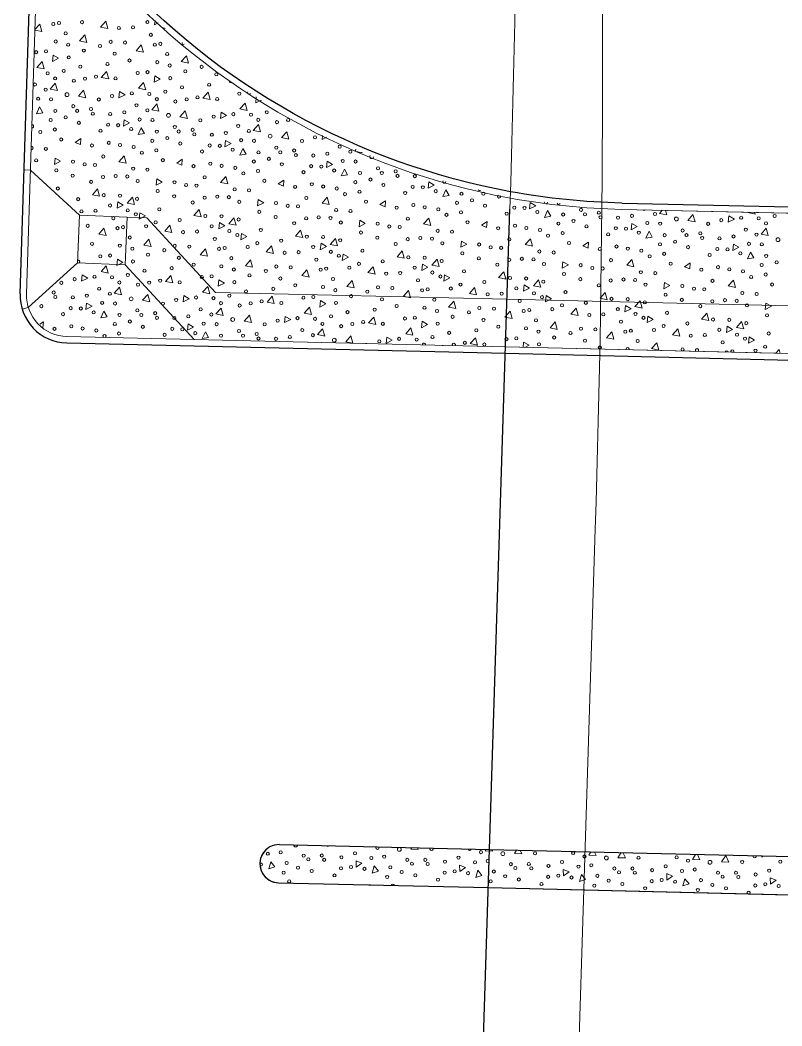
# Model space of a CAD drawing. Extents: x 2536801 to 2538856, y 7112140 to 7131569.
# Drawn here: x 2537992.2 to 2538072, y 7125039.5 to 7125144.8 of the extents above; entities that cross this region are included whole.
import ezdxf

# ---------------------------------------------------------------- set-up
doc = ezdxf.new("R2010")
doc.units = 0
doc.header["$LTSCALE"] = 100
doc.header["$MEASUREMENT"] = 0
doc.linetypes.add('DGN Style 2', pattern=[414.913261, 248.947956, -165.965304])
for name, color, linetype, lineweight in [('D_BOC_MISC', 6, 'Continuous', 13), ('D_BOC_XST', 4, 'Continuous', 13), ('D_EOS_ML', 7, 'Continuous', 30), ('D_EOT_ML', 7, 'Continuous', 13), ('D_EOT_RMP', 1, 'Continuous', 13), ('D_FOC_XST', 4, 'Continuous', 30), ('D_RIPRAP_1', 7, 'Continuous', 0)]:
    doc.layers.add(name, color=color, linetype=linetype, lineweight=lineweight)

msp = doc.modelspace()

# ---------------------------------------------------------------- linework, layer by layer
at = {"layer": 'D_BOC_MISC'}
for p, q in [((2537992.61, 7125129.14), (2537993.28, 7125129.12)), ((2537993.28, 7125129.12), (2537998.42, 7125124.41)), ((2537998.42, 7125124.41), (2537998.21, 7125119.41)), ((2538003.41, 7125124.2), (2537998.42, 7125124.41)), ((2538003.41, 7125124.2), (2538003.21, 7125119.2)), ((2538003.41, 7125124.2), (2538005.48, 7125124.11)), ((2538012.67, 7125116.31), (2538005.48, 7125124.11)), ((2537993.05, 7125114.74), (2537998.21, 7125119.41)), ((2538003.21, 7125119.2), (2537998.21, 7125119.41)), ((2538010.43, 7125111.36), (2538003.21, 7125119.2)), ((2538012.67, 7125116.31), (2538043.2, 7125115.59)), ((2537992.42, 7125114.54), (2537993.05, 7125114.74))]:
    msp.add_line(p, q, dxfattribs=at)
at = {"layer": 'D_BOC_MISC', "linetype": 'DGN Style 2'}
msp.add_line((2538043.2, 7125115.59), (2538237.16, 7125111.03), dxfattribs=at)
at = {"layer": 'D_BOC_XST', "lineweight": 0}
msp.add_line((2537992.86, 7125116.15), (2537993.84, 7125146.93), dxfattribs=at)
at = {"layer": 'D_BOC_XST', "linetype": 'Continuous', "lineweight": 0}
for p, q in [((2538055.22, 7125125), (2538221.33, 7125121.29)), ((2537997.09, 7125111.68), (2538043.04, 7125110.6)), ((2538043.04, 7125110.6), (2538237, 7125106.03))]:
    msp.add_line(p, q, dxfattribs=at)
at = {"layer": 'D_BOC_XST', "lineweight": 0, "extrusion": (0, 0, -1)}
msp.add_arc((-2538056.89, 7125199.65), 74.67, 280.2977, 318.0051, dxfattribs=at)
at = {"layer": 'D_BOC_XST', "linetype": 'Continuous', "lineweight": 0, "extrusion": (0, 0, -1)}
msp.add_arc((-2538056.89, 7125199.65), 74.67, 271.2799, 280.2977, dxfattribs=at)
at = {"layer": 'D_BOC_XST', "linetype": 'Continuous', "lineweight": 0}
msp.add_arc((2537997.19, 7125116.01), 4.33, 178.1752, 268.6507, dxfattribs=at)
at = {"layer": 'D_EOS_ML'}
msp.add_line((2538014.16, 7124204.03), (2538043.5, 7125125.02), dxfattribs=at)
at = {"layer": 'D_EOT_ML'}
msp.add_line((2538025.21, 7124236.96), (2538052.44, 7125091.52), dxfattribs=at)
at = {"layer": 'D_EOT_RMP', "extrusion": (0, 0, -1)}
msp.add_arc((-2536552.26, 7125172.54), 1492, 178.37762, 181.82493, dxfattribs=at)
at = {"layer": 'D_EOT_RMP'}
msp.add_arc((2536553.2, 7125139.29), 1500, 358.17507, 1.62238, dxfattribs=at)
at = {"layer": 'D_FOC_XST'}
for p, q in [((2537992.2, 7125116.17), (2537993.18, 7125146.95)), ((2538055.24, 7125125.67), (2538221.35, 7125121.96)), ((2537997.08, 7125111.01), (2538043.02, 7125109.93)), ((2538043.02, 7125109.93), (2538236.98, 7125105.36)), ((2538019.36, 7125058.47), (2538041.37, 7125057.95)), ((2538041.37, 7125057.95), (2538088.59, 7125056.84)), ((2538019.26, 7125054.47), (2538041.24, 7125053.96)), ((2538041.24, 7125053.96), (2538088.5, 7125052.84))]:
    msp.add_line(p, q, dxfattribs=at)
at = {"layer": 'D_FOC_XST', "flags": 128}
msp.add_lwpolyline([(2538019.26, 7125054.47), (2538041.24, 7125053.96), (2538088.5, 7125052.84)], dxfattribs=at)
at = {"layer": 'D_FOC_XST', "extrusion": (0, 0, -1)}
for start, end in [(280.3752, 318.0051), (271.2799, 280.3752)]:
    msp.add_arc((-2538056.89, 7125199.65), 74, start, end, dxfattribs=at)
at = {"layer": 'D_FOC_XST'}
for centre, radius, start in [((2537997.19, 7125116.01), 5, 178.1749), ((2538019.31, 7125056.47), 2, 88.6493)]:
    msp.add_arc(centre, radius, start, 268.6507, dxfattribs=at)
at = {"layer": 'D_RIPRAP_1', "color": 7, "linetype": 'Continuous', "lineweight": 0}
for p, q in [((2537997.96, 7125132.02), (2537998.55, 7125132.42)), ((2537998.55, 7125132.42), (2537998.51, 7125131.79)), ((2537998.51, 7125131.79), (2537997.96, 7125132.02)), ((2538008.6, 7125129.85), (2538009.18, 7125130.25)), ((2538009.18, 7125130.25), (2538009.15, 7125129.62)), ((2538009.15, 7125129.62), (2538008.6, 7125129.85)), ((2538019.23, 7125127.68), (2538019.82, 7125128.08)), ((2538019.78, 7125127.45), (2538019.23, 7125127.68)), ((2538019.82, 7125128.08), (2538019.78, 7125127.45)), ((2538029.87, 7125125.51), (2538030.46, 7125125.91)), ((2538030.42, 7125125.28), (2538029.87, 7125125.51)), ((2538030.46, 7125125.91), (2538030.42, 7125125.28)), ((2538040.51, 7125123.34), (2538041.1, 7125123.74)), ((2538041.06, 7125123.11), (2538040.51, 7125123.34)), ((2538041.1, 7125123.74), (2538041.06, 7125123.11)), ((2538051.14, 7125121.17), (2538051.73, 7125121.57)), ((2538051.69, 7125120.94), (2538051.14, 7125121.17)), ((2538051.73, 7125121.57), (2538051.69, 7125120.94)), ((2538061.78, 7125119), (2538062.37, 7125119.4)), ((2538062.33, 7125118.77), (2538061.78, 7125119)), ((2538062.37, 7125119.4), (2538062.33, 7125118.77)), ((2537994.27, 7125112.97), (2537994.63, 7125113.22)), ((2537994.59, 7125112.59), (2537994.5, 7125112.62)), ((2537994.63, 7125113.22), (2537994.59, 7125112.59))]:
    msp.add_line(p, q, dxfattribs=at)
at = {"layer": 'D_RIPRAP_1', "color": 7, "linetype": 'Continuous', "lineweight": 0, "flags": 128}
for points in [[(2537993.75, 7125143.83), (2537994.25, 7125144.4), (2537994.47, 7125143.63), (2537993.74, 7125143.78)], [(2538006.67, 7125144.53), (2538006.28, 7125144.33), (2538006.33, 7125144.8)], [(2538017.46, 7125136.46), (2538016.87, 7125136.16), (2538016.93, 7125136.78)], [(2538024.27, 7125132.58), (2538023.82, 7125132.34), (2538023.86, 7125132.75)], [(2538027.99, 7125131.01), (2538028.01, 7125130.94), (2538027.25, 7125131.09), (2538027.4, 7125131.26)], [(2537997.23, 7125125.49), (2537997.25, 7125125.51), (2537997.26, 7125125.47)], [(2538059.79, 7125124.9), (2538059.92, 7125124.43), (2538059.16, 7125124.58), (2538059.45, 7125124.91)], [(2538069.12, 7125124.69), (2538069.17, 7125124.52), (2538068.41, 7125124.67), (2538068.44, 7125124.71)], [(2538044.87, 7125110.55), (2538044.93, 7125111.11), (2538045.5, 7125110.77), (2538045.06, 7125110.55)], [(2538071.36, 7125109.93), (2538071.71, 7125110.32), (2538071.82, 7125109.92)], [(2538033.82, 7125058.13), (2538033.9, 7125057.97), (2538033.12, 7125058), (2538033.21, 7125058.15)], [(2538041.62, 7125057.95), (2538041.69, 7125057.78), (2538040.92, 7125057.81), (2538041.01, 7125057.96)], [(2538044.57, 7125057.88), (2538044.74, 7125057.52), (2538043.96, 7125057.55), (2538044.18, 7125057.89)], [(2538052.37, 7125057.69), (2538052.54, 7125057.33), (2538051.76, 7125057.36), (2538051.98, 7125057.7)], [(2538055.33, 7125057.63), (2538055.59, 7125057.07), (2538054.81, 7125057.1), (2538055.15, 7125057.63)], [(2538063.13, 7125057.44), (2538063.39, 7125056.88), (2538062.61, 7125056.91), (2538062.95, 7125057.45)], [(2538070.04, 7125057.28), (2538069.87, 7125057.15), (2538069.86, 7125057.28)]]:
    msp.add_lwpolyline(points, dxfattribs=at)
for points in [[(2538001.38, 7125143.94), (2538000.62, 7125144.1), (2538001.16, 7125144.71)], [(2537999.19, 7125142.49), (2537998.43, 7125142.65), (2537998.98, 7125143.27)], [(2538005.11, 7125141.46), (2538004.34, 7125141.62), (2538004.89, 7125142.23)], [(2537995.59, 7125140.5), (2537995.66, 7125141.17), (2537996.23, 7125140.83)], [(2538009.83, 7125140.32), (2538009.07, 7125140.48), (2538009.61, 7125141.1)], [(2537994.71, 7125139.71), (2537993.95, 7125139.86), (2537994.49, 7125140.48)], [(2538001.47, 7125138.68), (2538000.7, 7125138.83), (2538001.25, 7125139.45)], [(2538006.23, 7125138.33), (2538006.3, 7125139), (2538006.87, 7125138.66)], [(2537996.1, 7125137.45), (2537995.34, 7125137.6), (2537995.88, 7125138.22)], [(2538005.35, 7125137.54), (2538004.59, 7125137.69), (2538005.13, 7125138.31)], [(2537999.07, 7125136.7), (2537998.31, 7125136.86), (2537998.85, 7125137.48)], [(2538002.54, 7125136.68), (2538002.61, 7125137.35), (2538003.18, 7125137.01)], [(2538012.1, 7125136.51), (2538011.34, 7125136.66), (2538011.88, 7125137.28)], [(2537994.58, 7125135.13), (2537993.92, 7125135.02), (2537994.24, 7125135.73)], [(2538006.74, 7125135.28), (2538005.98, 7125135.43), (2538006.52, 7125136.05)], [(2538015.99, 7125135.37), (2538015.22, 7125135.52), (2538015.77, 7125136.14)], [(2538009.71, 7125134.53), (2538008.94, 7125134.69), (2538009.49, 7125135.31)], [(2538013.18, 7125134.51), (2538013.25, 7125135.18), (2538013.82, 7125134.84)], [(2538003.01, 7125133.73), (2538003.08, 7125134.39), (2538003.65, 7125134.06)], [(2538005.22, 7125132.96), (2538004.56, 7125132.85), (2538004.88, 7125133.56)], [(2538017.38, 7125133.11), (2538016.61, 7125133.26), (2538017.16, 7125133.88)], [(2538020.34, 7125132.36), (2538019.58, 7125132.52), (2538020.13, 7125133.14)], [(2538013.65, 7125131.56), (2538013.72, 7125132.22), (2538014.29, 7125131.89)], [(2538015.86, 7125130.79), (2538015.2, 7125130.68), (2538015.52, 7125131.39)], [(2537995.79, 7125129.7), (2537995.86, 7125130.37), (2537996.43, 7125130.04)], [(2538003.31, 7125129.84), (2538002.55, 7125130), (2538003.09, 7125130.61)], [(2538024.28, 7125129.39), (2538024.35, 7125130.05), (2538024.93, 7125129.72)], [(2538026.49, 7125128.62), (2538025.83, 7125128.51), (2538026.16, 7125129.22)], [(2538006.43, 7125127.53), (2538006.5, 7125128.2), (2538007.07, 7125127.87)], [(2538013.94, 7125127.67), (2538013.18, 7125127.83), (2538013.73, 7125128.44)], [(2538000.52, 7125126.39), (2537999.76, 7125126.54), (2538000.3, 7125127.16)], [(2538034.92, 7125127.22), (2538034.99, 7125127.88), (2538035.56, 7125127.55)], [(2538004.17, 7125125.52), (2538003.41, 7125125.67), (2538003.95, 7125126.29)], [(2538017.06, 7125125.36), (2538017.14, 7125126.03), (2538017.71, 7125125.7)], [(2538024.58, 7125125.5), (2538023.82, 7125125.66), (2538024.36, 7125126.27)], [(2538037.13, 7125126.45), (2538036.47, 7125126.34), (2538036.79, 7125127.05)], [(2538002.36, 7125125.12), (2538002.43, 7125125.79), (2538003, 7125125.45)], [(2538011.16, 7125124.22), (2538010.39, 7125124.37), (2538010.94, 7125124.99)], [(2538045.56, 7125125.05), (2538045.63, 7125125.71), (2538046.2, 7125125.38)], [(2538004.67, 7125123.99), (2538004.74, 7125124.66), (2538005.31, 7125124.33)], [(2538014.81, 7125123.35), (2538014.04, 7125123.5), (2538014.59, 7125124.12)], [(2538035.22, 7125123.33), (2538034.46, 7125123.49), (2538035, 7125124.1)], [(2538047.77, 7125124.28), (2538047.11, 7125124.17), (2538047.43, 7125124.88)], [(2538062.89, 7125123.69), (2538062.13, 7125123.84), (2538062.67, 7125124.46)], [(2538066.37, 7125123.66), (2538066.44, 7125124.33), (2538067.01, 7125123.99)], [(2538001.19, 7125122.26), (2538000.43, 7125122.41), (2538000.97, 7125123.03)], [(2538008.1, 7125122.57), (2538007.34, 7125122.72), (2538007.88, 7125123.34)], [(2538013, 7125122.95), (2538013.07, 7125123.62), (2538013.64, 7125123.28)], [(2538027.7, 7125123.19), (2538027.77, 7125123.86), (2538028.34, 7125123.53)], [(2538056.19, 7125122.88), (2538056.27, 7125123.54), (2538056.84, 7125123.21)], [(2538070.56, 7125122.26), (2538069.8, 7125122.41), (2538070.34, 7125123.03)], [(2538005.91, 7125121.12), (2538005.15, 7125121.27), (2538005.69, 7125121.89)], [(2538015.31, 7125121.82), (2538015.38, 7125122.49), (2538015.95, 7125122.16)], [(2538021.79, 7125122.05), (2538021.03, 7125122.2), (2538021.57, 7125122.82)], [(2538025.44, 7125121.18), (2538024.68, 7125121.33), (2538025.22, 7125121.95)], [(2538045.86, 7125121.16), (2538045.09, 7125121.32), (2538045.64, 7125121.93)], [(2538058.41, 7125122.11), (2538057.74, 7125122), (2538058.07, 7125122.71)], [(2538011.83, 7125120.09), (2538011.06, 7125120.24), (2538011.61, 7125120.86)], [(2538018.74, 7125120.4), (2538017.98, 7125120.55), (2538018.52, 7125121.17)], [(2538023.63, 7125120.78), (2538023.71, 7125121.45), (2538024.28, 7125121.11)], [(2538038.34, 7125121.03), (2538038.41, 7125121.69), (2538038.98, 7125121.36)], [(2538066.83, 7125120.71), (2538066.9, 7125121.37), (2538067.47, 7125121.04)], [(2538002.31, 7125119.12), (2538002.38, 7125119.79), (2538002.95, 7125119.45)], [(2538016.55, 7125118.95), (2538015.79, 7125119.1), (2538016.33, 7125119.72)], [(2538025.94, 7125119.65), (2538026.02, 7125120.32), (2538026.59, 7125119.99)], [(2538032.43, 7125119.88), (2538031.67, 7125120.03), (2538032.21, 7125120.65)], [(2538036.08, 7125119.01), (2538035.32, 7125119.16), (2538035.86, 7125119.78)], [(2538056.49, 7125118.99), (2538055.73, 7125119.15), (2538056.27, 7125119.76)], [(2538069.04, 7125119.94), (2538068.38, 7125119.83), (2538068.7, 7125120.54)], [(2538001.43, 7125118.33), (2538000.67, 7125118.49), (2538001.21, 7125119.1)], [(2538022.46, 7125117.92), (2538021.7, 7125118.07), (2538022.24, 7125118.69)], [(2538029.38, 7125118.23), (2538028.61, 7125118.38), (2538029.16, 7125119)], [(2538034.27, 7125118.61), (2538034.34, 7125119.28), (2538034.91, 7125118.94)], [(2538048.98, 7125118.86), (2538049.05, 7125119.52), (2538049.62, 7125119.19)], [(2537998.63, 7125117.48), (2537998.7, 7125118.14), (2537999.27, 7125117.81)], [(2538008.19, 7125117.3), (2538007.42, 7125117.45), (2538007.97, 7125118.07)], [(2538012.95, 7125116.95), (2538013.02, 7125117.62), (2538013.59, 7125117.28)], [(2538036.58, 7125117.48), (2538036.65, 7125118.15), (2538037.22, 7125117.82)], [(2538043.07, 7125117.71), (2538042.3, 7125117.86), (2538042.85, 7125118.48)], [(2538046.72, 7125116.84), (2538045.95, 7125116.99), (2538046.5, 7125117.61)], [(2538002.82, 7125116.07), (2538002.06, 7125116.23), (2538002.6, 7125116.84)], [(2538012.07, 7125116.16), (2538011.31, 7125116.32), (2538011.85, 7125116.93)], [(2538027.19, 7125116.78), (2538026.42, 7125116.93), (2538026.97, 7125117.55)], [(2538040.01, 7125116.06), (2538039.25, 7125116.21), (2538039.79, 7125116.83)], [(2538044.91, 7125116.44), (2538044.98, 7125117.11), (2538045.55, 7125116.77)], [(2538059.61, 7125116.69), (2538059.68, 7125117.35), (2538060.25, 7125117.02)], [(2538067.13, 7125116.82), (2538066.37, 7125116.98), (2538066.91, 7125117.59)], [(2538005.79, 7125115.33), (2538005.03, 7125115.48), (2538005.57, 7125116.1)], [(2538009.26, 7125115.31), (2538009.33, 7125115.97), (2538009.9, 7125115.64)], [(2538018.82, 7125115.13), (2538018.06, 7125115.28), (2538018.6, 7125115.9)], [(2538033.1, 7125115.75), (2538032.34, 7125115.9), (2538032.88, 7125116.52)], [(2538047.22, 7125115.31), (2538047.29, 7125115.98), (2538047.86, 7125115.65)], [(2538053.7, 7125115.54), (2538052.94, 7125115.69), (2538053.49, 7125116.31)], [(2537999.09, 7125114.52), (2537999.16, 7125115.19), (2537999.73, 7125114.85)], [(2538013.46, 7125113.9), (2538012.7, 7125114.06), (2538013.24, 7125114.67)], [(2538022.71, 7125113.99), (2538021.94, 7125114.15), (2538022.49, 7125114.76)], [(2538023.59, 7125114.78), (2538023.66, 7125115.45), (2538024.23, 7125115.11)], [(2538037.82, 7125114.61), (2538037.06, 7125114.76), (2538037.61, 7125115.38)], [(2538050.65, 7125113.89), (2538049.89, 7125114.04), (2538050.43, 7125114.66)], [(2538055.55, 7125114.27), (2538055.62, 7125114.94), (2538056.19, 7125114.6)], [(2538057.35, 7125114.67), (2538056.59, 7125114.82), (2538057.13, 7125115.44)], [(2538070.25, 7125114.52), (2538070.32, 7125115.18), (2538070.89, 7125114.85)], [(2538001.3, 7125113.75), (2538000.64, 7125113.64), (2538000.96, 7125114.35)], [(2538016.43, 7125113.16), (2538015.66, 7125113.31), (2538016.21, 7125113.93)], [(2538019.9, 7125113.14), (2538019.97, 7125113.8), (2538020.54, 7125113.47)], [(2538029.46, 7125112.96), (2538028.7, 7125113.11), (2538029.24, 7125113.73)], [(2538043.74, 7125113.58), (2538042.97, 7125113.73), (2538043.52, 7125114.35)], [(2538057.86, 7125113.14), (2538057.93, 7125113.81), (2538058.5, 7125113.48)], [(2538064.34, 7125113.37), (2538063.58, 7125113.52), (2538064.12, 7125114.14)], [(2538009.73, 7125112.35), (2538009.8, 7125113.02), (2538010.37, 7125112.68)], [(2538024.1, 7125111.73), (2538023.33, 7125111.89), (2538023.88, 7125112.5)], [(2538033.34, 7125111.82), (2538032.58, 7125111.98), (2538033.12, 7125112.59)], [(2538034.22, 7125112.61), (2538034.29, 7125113.28), (2538034.86, 7125112.94)], [(2538048.46, 7125112.44), (2538047.7, 7125112.59), (2538048.24, 7125113.21)], [(2538061.29, 7125111.72), (2538060.52, 7125111.87), (2538061.07, 7125112.49)], [(2538066.18, 7125112.1), (2538066.25, 7125112.77), (2538066.82, 7125112.43)], [(2538067.99, 7125112.5), (2538067.23, 7125112.65), (2538067.77, 7125113.27)], [(2538011.94, 7125111.58), (2538011.28, 7125111.47), (2538011.6, 7125112.18)], [(2538027.06, 7125110.99), (2538026.3, 7125111.14), (2538026.84, 7125111.76)], [(2538030.54, 7125110.97), (2538030.61, 7125111.63), (2538031.18, 7125111.3)], [(2538040.1, 7125110.79), (2538039.33, 7125110.94), (2538039.88, 7125111.56)], [(2538054.37, 7125111.41), (2538053.61, 7125111.56), (2538054.16, 7125112.18)], [(2538068.49, 7125110.98), (2538068.56, 7125111.64), (2538069.13, 7125111.31)], [(2538059.1, 7125110.27), (2538058.33, 7125110.42), (2538058.88, 7125111.04)], [(2538018.87, 7125056.15), (2538018.24, 7125055.94), (2538018.44, 7125056.68)], [(2538027.41, 7125056.11), (2538027.38, 7125056.78), (2538027.99, 7125056.53)], [(2538066.44, 7125056.62), (2538065.66, 7125056.65), (2538066.1, 7125057.34)], [(2538029.72, 7125055.7), (2538029.08, 7125055.49), (2538029.29, 7125056.23)], [(2538038.26, 7125055.66), (2538038.22, 7125056.33), (2538038.84, 7125056.08)], [(2538040.56, 7125055.25), (2538039.93, 7125055.04), (2538040.13, 7125055.78)], [(2538049.11, 7125055.21), (2538049.07, 7125055.88), (2538049.69, 7125055.63)], [(2538051.41, 7125054.8), (2538050.78, 7125054.59), (2538050.98, 7125055.33)], [(2538059.95, 7125054.76), (2538059.92, 7125055.43), (2538060.53, 7125055.18)], [(2538062.26, 7125054.35), (2538061.62, 7125054.14), (2538061.83, 7125054.88)], [(2538070.8, 7125054.31), (2538070.76, 7125054.98), (2538071.38, 7125054.73)]]:
    msp.add_lwpolyline(points, close=True, dxfattribs=at)
at = {"layer": 'D_RIPRAP_1', "color": 7, "lineweight": 0, "flags": 128}
for points in [[(2538221.33, 7125121.29), (2538055.22, 7125125)], [(2537997.09, 7125111.68), (2538043.04, 7125110.6), (2538237, 7125106.03), (2538260.98, 7125105.46)], [(2538088.59, 7125056.84), (2538041.37, 7125057.95), (2538019.36, 7125058.47)]]:
    msp.add_lwpolyline(points, dxfattribs=at)
at = {"layer": 'D_RIPRAP_1', "color": 7, "linetype": 'Continuous', "lineweight": 0}
for centre, radius in [((2537995.67, 7125144.42), 0.163), ((2537996.26, 7125144.52), 0.163), ((2537998.68, 7125144.61), 0.163), ((2538002.54, 7125144), 0.163), ((2538004.01, 7125144.07), 0.163), ((2538005.53, 7125144.62), 0.163), ((2537996.96, 7125143.44), 0.163), ((2538005.88, 7125143.29), 0.163), ((2537995.92, 7125142.59), 0.163), ((2537997.23, 7125142.25), 0.163), ((2538000.57, 7125142.11), 0.163), ((2538001.68, 7125142.56), 0.163), ((2538003.19, 7125142.49), 0.163), ((2538006.31, 7125142.25), 0.163), ((2538006.89, 7125142.35), 0.163), ((2537993.87, 7125141.47), 0.163), ((2537994.91, 7125141.55), 0.163), ((2537997.29, 7125140.92), 0.163), ((2537998.87, 7125141.64), 0.163), ((2538002.1, 7125141.31), 0.163), ((2538007.6, 7125141.27), 0.163), ((2537998.5, 7125139.95), 0.163), ((2538001.35, 7125140.23), 0.163), ((2538003.65, 7125140.6), 0.163), ((2538006.56, 7125140.42), 0.163), ((2538007.86, 7125140.08), 0.163), ((2538011.21, 7125139.94), 0.163), ((2537995.09, 7125139.26), 0.163), ((2537995.87, 7125138.72), 0.163), ((2537996.76, 7125139.51), 0.163), ((2537998.99, 7125138.7), 0.163), ((2538000.14, 7125138.91), 0.163), ((2538002.19, 7125138.73), 0.163), ((2538004.51, 7125139.3), 0.163), ((2538005.54, 7125139.38), 0.163), ((2538007.92, 7125138.75), 0.163), ((2538009.5, 7125139.47), 0.163), ((2538012.74, 7125139.14), 0.163), ((2537993.75, 7125138.08), 0.163), ((2537994.87, 7125137.55), 0.163), ((2537997.82, 7125138.48), 0.163), ((2538009.14, 7125137.78), 0.163), ((2538011.99, 7125138.06), 0.163), ((2537994.08, 7125136.59), 0.163), ((2537995.42, 7125136.53), 0.163), ((2537997.11, 7125137.02), 0.199), ((2538000.44, 7125136.51), 0.163), ((2538001.82, 7125136.89), 0.163), ((2538003.9, 7125137.15), 0.163), ((2538005.73, 7125137.09), 0.163), ((2538006.51, 7125136.55), 0.163), ((2538007.4, 7125137.34), 0.163), ((2538009.63, 7125136.53), 0.163), ((2538010.77, 7125136.74), 0.163), ((2538012.83, 7125136.56), 0.163), ((2538015.15, 7125137.13), 0.163), ((2537997.76, 7125135.81), 0.163), ((2537999.62, 7125135.51), 0.163), ((2538004.39, 7125135.91), 0.163), ((2538005.51, 7125135.38), 0.163), ((2538008.46, 7125136.31), 0.163), ((2537995.4, 7125134.36), 0.163), ((2537995.88, 7125135.32), 0.163), ((2537996.97, 7125134.64), 0.163), ((2537998.17, 7125135.33), 0.163), ((2537999.81, 7125135.03), 0.163), ((2538001.63, 7125134.99), 0.163), ((2538003.1, 7125135.18), 0.163), ((2538004.71, 7125134.42), 0.163), ((2538006.06, 7125134.36), 0.163), ((2538007.74, 7125134.85), 0.199), ((2538011.08, 7125134.34), 0.163), ((2538012.46, 7125134.72), 0.163), ((2538014.53, 7125134.98), 0.163), ((2538016.37, 7125134.92), 0.163), ((2538017.14, 7125134.38), 0.163), ((2538018.03, 7125135.17), 0.163), ((2538020.27, 7125134.36), 0.163), ((2537995.83, 7125133.37), 0.163), ((2537998.34, 7125134.07), 0.163), ((2538000.61, 7125133.24), 0.163), ((2538001.41, 7125133.87), 0.163), ((2538002.47, 7125133.83), 0.163), ((2538003.82, 7125133.42), 0.163), ((2538008.4, 7125133.64), 0.163), ((2538010.26, 7125133.34), 0.163), ((2538015.03, 7125133.74), 0.163), ((2538019.1, 7125134.14), 0.163), ((2537994.31, 7125133.11), 0.163), ((2537996.5, 7125132.33), 0.163), ((2538006.04, 7125132.19), 0.163), ((2538006.52, 7125133.15), 0.163), ((2538007.61, 7125132.47), 0.163), ((2538008.81, 7125133.16), 0.163), ((2538010.45, 7125132.86), 0.163), ((2538012.27, 7125132.82), 0.163), ((2538013.74, 7125133.01), 0.163), ((2538015.35, 7125132.25), 0.163), ((2538016.15, 7125133.21), 0.163), ((2538016.7, 7125132.19), 0.163), ((2538018.38, 7125132.68), 0.199), ((2538023.09, 7125132.55), 0.163), ((2537994.89, 7125131.34), 0.163), ((2537999.72, 7125131.7), 0.163), ((2538001.48, 7125131.97), 0.163), ((2538002.66, 7125131.74), 0.163), ((2538004.09, 7125131.53), 0.163), ((2538006.47, 7125131.2), 0.163), ((2538008.97, 7125131.9), 0.163), ((2538012.05, 7125131.7), 0.163), ((2538013.11, 7125131.66), 0.163), ((2538014.46, 7125131.25), 0.163), ((2538019.04, 7125131.47), 0.163), ((2538020.9, 7125131.17), 0.163), ((2538021.72, 7125132.17), 0.163), ((2538025.67, 7125131.57), 0.163), ((2537993.88, 7125130.14), 0.163), ((2538000.9, 7125130.54), 0.163), ((2538004.94, 7125130.94), 0.163), ((2538007.14, 7125130.16), 0.163), ((2538011.25, 7125131.07), 0.163), ((2538017.16, 7125130.98), 0.163), ((2538018.25, 7125130.3), 0.163), ((2538019.45, 7125130.99), 0.163), ((2538021.08, 7125130.69), 0.163), ((2538022.9, 7125130.65), 0.163), ((2538024.37, 7125130.84), 0.163), ((2538025.99, 7125130.08), 0.163), ((2538026.78, 7125131.04), 0.163), ((2537995.98, 7125129.09), 0.163), ((2537997.73, 7125130.01), 0.163), ((2537998.95, 7125129.72), 0.163), ((2538000.03, 7125129.66), 0.163), ((2538004.03, 7125129.27), 0.163), ((2538005.53, 7125129.17), 0.163), ((2538010.36, 7125129.53), 0.163), ((2538012.11, 7125129.8), 0.163), ((2538013.3, 7125129.57), 0.163), ((2538014.73, 7125129.36), 0.163), ((2538016.67, 7125130.02), 0.163), ((2538017.11, 7125129.03), 0.163), ((2538019.61, 7125129.73), 0.163), ((2538022.68, 7125129.53), 0.163), ((2538023.74, 7125129.49), 0.163), ((2538025.09, 7125129.08), 0.163), ((2538027.33, 7125130.02), 0.163), ((2538029.67, 7125129.3), 0.163), ((2537997.69, 7125128.54), 0.163), ((2538000.88, 7125128.4), 0.163), ((2538002.2, 7125128.51), 0.163), ((2538003.42, 7125128.45), 0.163), ((2538004.51, 7125127.97), 0.163), ((2538011.53, 7125128.37), 0.163), ((2538015.58, 7125128.77), 0.163), ((2538017.78, 7125127.99), 0.163), ((2538021.88, 7125128.9), 0.163), ((2538027.79, 7125128.81), 0.163), ((2538028.89, 7125128.13), 0.163), ((2538030.08, 7125128.82), 0.163), ((2538031.53, 7125129), 0.163), ((2538031.72, 7125128.52), 0.163), ((2538033.54, 7125128.48), 0.163), ((2537996.14, 7125127.19), 0.163), ((2537999.63, 7125127.89), 0.163), ((2538006.61, 7125126.92), 0.163), ((2538008.36, 7125127.84), 0.163), ((2538009.58, 7125127.55), 0.163), ((2538010.67, 7125127.49), 0.163), ((2538014.67, 7125127.1), 0.163), ((2538016.17, 7125127), 0.163), ((2538021, 7125127.36), 0.163), ((2538022.75, 7125127.63), 0.163), ((2538023.94, 7125127.4), 0.163), ((2538025.36, 7125127.19), 0.163), ((2538027.31, 7125127.86), 0.163), ((2538030.25, 7125127.56), 0.163), ((2538033.32, 7125127.36), 0.163), ((2538034.38, 7125127.32), 0.163), ((2537998.27, 7125126.07), 0.163), ((2538000.95, 7125126.49), 0.163), ((2538002.65, 7125126.45), 0.163), ((2538004.44, 7125126.11), 0.163), ((2538008.33, 7125126.38), 0.163), ((2538011.52, 7125126.23), 0.163), ((2538012.84, 7125126.34), 0.163), ((2538014.06, 7125126.28), 0.163), ((2538022.17, 7125126.2), 0.163), ((2538026.22, 7125126.6), 0.163), ((2538027.74, 7125126.86), 0.163), ((2538032.52, 7125126.73), 0.163), ((2538035.73, 7125126.91), 0.163), ((2538038.43, 7125126.64), 0.163), ((2538039.52, 7125125.96), 0.163), ((2538040.72, 7125126.65), 0.163), ((2538000.09, 7125124.86), 0.163), ((2538001.61, 7125125.41), 0.163), ((2538003.47, 7125124.9), 0.163), ((2538006.78, 7125125.02), 0.163), ((2538010.27, 7125125.72), 0.163), ((2538015.15, 7125125.8), 0.163), ((2538019, 7125125.67), 0.163), ((2538020.22, 7125125.38), 0.163), ((2538021.31, 7125125.32), 0.163), ((2538025.3, 7125124.93), 0.163), ((2538026.8, 7125124.83), 0.163), ((2538028.42, 7125125.82), 0.163), ((2538031.63, 7125125.19), 0.163), ((2538033.39, 7125125.46), 0.163), ((2538034.57, 7125125.23), 0.163), ((2538036, 7125125.02), 0.163), ((2538037.95, 7125125.69), 0.163), ((2538040.88, 7125125.39), 0.163), ((2538043.96, 7125125.19), 0.163), ((2538045.02, 7125125.15), 0.163), ((2538050.95, 7125124.96), 0.163), ((2537998.62, 7125124.79), 0.163), ((2538001.96, 7125124.08), 0.163), ((2538004.31, 7125124.49), 0.163), ((2538008.9, 7125123.9), 0.163), ((2538011.59, 7125124.32), 0.163), ((2538013.29, 7125124.28), 0.163), ((2538015.08, 7125123.94), 0.163), ((2538017.25, 7125124.75), 0.163), ((2538018.97, 7125124.21), 0.163), ((2538022.15, 7125124.06), 0.163), ((2538023.47, 7125124.17), 0.163), ((2538024.7, 7125124.11), 0.163), ((2538032.81, 7125124.03), 0.163), ((2538036.86, 7125124.43), 0.163), ((2538038.38, 7125124.69), 0.163), ((2538043.16, 7125124.56), 0.163), ((2538046.37, 7125124.74), 0.163), ((2538049.07, 7125124.47), 0.163), ((2538050.16, 7125123.79), 0.163), ((2538051.36, 7125124.48), 0.163), ((2538052.81, 7125124.66), 0.163), ((2538052.99, 7125124.18), 0.163), ((2538054.81, 7125124.14), 0.163), ((2538056.28, 7125124.33), 0.163), ((2538058.69, 7125124.53), 0.163), ((2538060.93, 7125124), 0.199), ((2538065.64, 7125123.88), 0.163), ((2538067.72, 7125124.13), 0.163), ((2538069.55, 7125124.07), 0.163), ((2538071.22, 7125124.32), 0.163), ((2537999.27, 7125123.28), 0.163), ((2538002.39, 7125123.04), 0.163), ((2538002.98, 7125123.14), 0.163), ((2538005.4, 7125123.23), 0.163), ((2538006.4, 7125123.64), 0.163), ((2538012.25, 7125123.24), 0.163), ((2538014.11, 7125122.73), 0.163), ((2538017.41, 7125122.85), 0.163), ((2538020.9, 7125123.55), 0.163), ((2538025.79, 7125123.63), 0.163), ((2538029.64, 7125123.5), 0.163), ((2538030.86, 7125123.21), 0.163), ((2538031.94, 7125123.15), 0.163), ((2538035.94, 7125122.76), 0.163), ((2538039.05, 7125123.65), 0.163), ((2538042.27, 7125123.02), 0.163), ((2538044.02, 7125123.29), 0.163), ((2538045.21, 7125123.06), 0.163), ((2538046.64, 7125122.85), 0.163), ((2538048.58, 7125123.52), 0.163), ((2538051.52, 7125123.22), 0.163), ((2538054.59, 7125123.02), 0.163), ((2538055.65, 7125122.98), 0.163), ((2538057.9, 7125123.57), 0.163), ((2538059.24, 7125123.51), 0.163), ((2538061.59, 7125122.79), 0.163), ((2538064.26, 7125123.49), 0.163), ((2538068.21, 7125122.89), 0.163), ((2538070.33, 7125123.54), 0.163), ((2538003.68, 7125122.06), 0.163), ((2538009.26, 7125122.62), 0.163), ((2538010.73, 7125122.69), 0.163), ((2538012.59, 7125121.91), 0.163), ((2538014.95, 7125122.32), 0.163), ((2538019.54, 7125121.73), 0.163), ((2538022.23, 7125122.15), 0.163), ((2538023.93, 7125122.11), 0.163), ((2538025.72, 7125121.77), 0.163), ((2538027.89, 7125122.58), 0.163), ((2538029.6, 7125122.04), 0.163), ((2538032.79, 7125121.89), 0.163), ((2538034.11, 7125122), 0.163), ((2538035.34, 7125121.94), 0.163), ((2538037.44, 7125122.66), 0.163), ((2538043.44, 7125121.86), 0.163), ((2538047.49, 7125122.26), 0.163), ((2538049.02, 7125122.52), 0.163), ((2538053.79, 7125122.39), 0.163), ((2538057, 7125122.57), 0.163), ((2538059.7, 7125122.3), 0.163), ((2538061.99, 7125122.31), 0.163), ((2538063.45, 7125122.49), 0.163), ((2538063.63, 7125122.01), 0.163), ((2538065.45, 7125121.97), 0.163), ((2538066.92, 7125122.16), 0.163), ((2538069.33, 7125122.36), 0.163), ((2538071.57, 7125121.83), 0.199), ((2537999.73, 7125121.39), 0.163), ((2538002.64, 7125121.21), 0.163), ((2538003.95, 7125120.88), 0.163), ((2538007.29, 7125120.73), 0.163), ((2538008.39, 7125121.19), 0.163), ((2538009.91, 7125121.11), 0.163), ((2538013.03, 7125120.87), 0.163), ((2538013.61, 7125120.97), 0.163), ((2538016.03, 7125121.06), 0.163), ((2538017.04, 7125121.47), 0.163), ((2538022.89, 7125121.07), 0.163), ((2538028.05, 7125120.68), 0.163), ((2538031.54, 7125121.38), 0.163), ((2538036.42, 7125121.46), 0.163), ((2538040.28, 7125121.33), 0.163), ((2538041.49, 7125121.04), 0.163), ((2538042.58, 7125120.98), 0.163), ((2538049.69, 7125121.48), 0.163), ((2538052.91, 7125120.85), 0.163), ((2538054.66, 7125121.12), 0.163), ((2538055.85, 7125120.89), 0.163), ((2538057.27, 7125120.68), 0.163), ((2538059.22, 7125121.35), 0.163), ((2538060.8, 7125121.62), 0.163), ((2538062.16, 7125121.05), 0.163), ((2538065.23, 7125120.85), 0.163), ((2538066.29, 7125120.81), 0.163), ((2538068.53, 7125121.4), 0.163), ((2538069.88, 7125121.34), 0.163), ((2538000.59, 7125120.09), 0.163), ((2538001.62, 7125120.17), 0.163), ((2538004.01, 7125119.55), 0.163), ((2538005.58, 7125120.26), 0.163), ((2538008.82, 7125119.93), 0.163), ((2538014.32, 7125119.89), 0.163), ((2538019.9, 7125120.45), 0.163), ((2538021.37, 7125120.52), 0.163), ((2538023.23, 7125119.74), 0.163), ((2538024.74, 7125120.56), 0.163), ((2538025.58, 7125120.15), 0.163), ((2538030.18, 7125119.56), 0.163), ((2538032.86, 7125119.98), 0.163), ((2538034.56, 7125119.94), 0.163), ((2538036.35, 7125119.6), 0.163), ((2538038.52, 7125120.41), 0.163), ((2538040.24, 7125119.87), 0.163), ((2538043.43, 7125119.72), 0.163), ((2538044.75, 7125119.83), 0.163), ((2538045.97, 7125119.77), 0.163), ((2538046.58, 7125120.59), 0.163), ((2538048.08, 7125120.49), 0.163), ((2538054.08, 7125119.69), 0.163), ((2538058.13, 7125120.09), 0.163), ((2538059.65, 7125120.35), 0.163), ((2538064.43, 7125120.22), 0.163), ((2538067.64, 7125120.4), 0.163), ((2538070.34, 7125120.13), 0.163), ((2538005.22, 7125118.58), 0.163), ((2538008.07, 7125118.85), 0.163), ((2538010.37, 7125119.22), 0.163), ((2538013.27, 7125119.04), 0.163), ((2538014.58, 7125118.71), 0.163), ((2538017.93, 7125118.56), 0.163), ((2538019.03, 7125119.02), 0.163), ((2538020.54, 7125118.94), 0.163), ((2538023.67, 7125118.7), 0.163), ((2538024.25, 7125118.8), 0.163), ((2538026.67, 7125118.89), 0.163), ((2538027.68, 7125119.3), 0.163), ((2538033.52, 7125118.9), 0.163), ((2538038.69, 7125118.51), 0.163), ((2538042.18, 7125119.21), 0.163), ((2538047.06, 7125119.29), 0.163), ((2538050.91, 7125119.16), 0.163), ((2538052.13, 7125118.87), 0.163), ((2538053.22, 7125118.81), 0.163), ((2538060.33, 7125119.31), 0.163), ((2538063.54, 7125118.68), 0.163), ((2538065.3, 7125118.95), 0.163), ((2538066.48, 7125118.72), 0.163), ((2538067.91, 7125118.51), 0.163), ((2538069.86, 7125119.18), 0.163), ((2538071.43, 7125119.45), 0.163), ((2537997.9, 7125117.69), 0.163), ((2537999.98, 7125117.95), 0.163), ((2538001.81, 7125117.88), 0.163), ((2538003.48, 7125118.14), 0.163), ((2538006.86, 7125117.54), 0.163), ((2538011.23, 7125117.92), 0.163), ((2538012.26, 7125118), 0.163), ((2538016.22, 7125118.09), 0.163), ((2538019.46, 7125117.76), 0.163), ((2538024.96, 7125117.72), 0.163), ((2538030.53, 7125118.28), 0.163), ((2538032, 7125118.35), 0.163), ((2538033.87, 7125117.57), 0.163), ((2538035.38, 7125118.39), 0.163), ((2538036.22, 7125117.98), 0.163), ((2538043.5, 7125117.81), 0.163), ((2538045.2, 7125117.77), 0.163), ((2538049.16, 7125118.24), 0.163), ((2538050.88, 7125117.7), 0.163), ((2538054.06, 7125117.55), 0.163), ((2538055.39, 7125117.66), 0.163), ((2538056.61, 7125117.6), 0.163), ((2538057.21, 7125118.42), 0.163), ((2538058.72, 7125118.32), 0.163), ((2538064.72, 7125117.52), 0.163), ((2538068.77, 7125117.92), 0.163), ((2538070.29, 7125118.18), 0.163), ((2537996.52, 7125117.31), 0.163), ((2538000.47, 7125116.7), 0.163), ((2538002.59, 7125117.35), 0.163), ((2538004.54, 7125117.11), 0.163), ((2538005.71, 7125117.33), 0.163), ((2538008.91, 7125117.36), 0.163), ((2538014.64, 7125117.38), 0.163), ((2538015.86, 7125116.41), 0.163), ((2538018.71, 7125116.68), 0.163), ((2538021.01, 7125117.05), 0.163), ((2538023.91, 7125116.87), 0.163), ((2538025.22, 7125116.54), 0.163), ((2538028.56, 7125116.39), 0.163), ((2538029.67, 7125116.85), 0.163), ((2538031.18, 7125116.77), 0.163), ((2538034.3, 7125116.53), 0.163), ((2538034.89, 7125116.63), 0.163), ((2538037.31, 7125116.72), 0.163), ((2538038.32, 7125117.13), 0.163), ((2538040.81, 7125117.39), 0.163), ((2538044.16, 7125116.73), 0.163), ((2538046.99, 7125117.43), 0.163), ((2538052.81, 7125117.04), 0.163), ((2538057.7, 7125117.12), 0.163), ((2538061.55, 7125116.99), 0.163), ((2538062.77, 7125116.7), 0.163), ((2538063.85, 7125116.64), 0.163), ((2538070.96, 7125117.14), 0.163), ((2537995.71, 7125116.3), 0.163), ((2537995.89, 7125115.82), 0.163), ((2537997.71, 7125115.79), 0.163), ((2537999.18, 7125115.97), 0.163), ((2538001.59, 7125116.17), 0.163), ((2538003.83, 7125115.64), 0.199), ((2538008.54, 7125115.52), 0.163), ((2538010.62, 7125115.78), 0.163), ((2538012.45, 7125115.71), 0.163), ((2538014.11, 7125115.97), 0.163), ((2538017.49, 7125115.37), 0.163), ((2538021.87, 7125115.75), 0.163), ((2538022.9, 7125115.83), 0.163), ((2538026.86, 7125115.92), 0.163), ((2538030.09, 7125115.59), 0.163), ((2538035.59, 7125115.55), 0.163), ((2538041.17, 7125116.11), 0.163), ((2538042.64, 7125116.18), 0.163), ((2538044.51, 7125115.4), 0.163), ((2538046.02, 7125116.22), 0.163), ((2538046.86, 7125115.81), 0.163), ((2538049.32, 7125116.34), 0.163), ((2538054.14, 7125115.64), 0.163), ((2538055.84, 7125115.6), 0.163), ((2538059.8, 7125116.07), 0.163), ((2538061.51, 7125115.53), 0.163), ((2538064.7, 7125115.38), 0.163), ((2538066.02, 7125115.49), 0.163), ((2538067.25, 7125115.43), 0.163), ((2538067.85, 7125116.25), 0.163), ((2538069.35, 7125116.15), 0.163), ((2537994.42, 7125114.87), 0.163), ((2537997.49, 7125114.66), 0.163), ((2537998.55, 7125114.62), 0.163), ((2538000.79, 7125115.21), 0.163), ((2538002.14, 7125115.15), 0.163), ((2538004.48, 7125114.43), 0.163), ((2538007.16, 7125115.14), 0.163), ((2538011.11, 7125114.53), 0.163), ((2538013.23, 7125115.18), 0.163), ((2538015.18, 7125114.94), 0.163), ((2538016.35, 7125115.16), 0.163), ((2538019.55, 7125115.19), 0.163), ((2538025.28, 7125115.21), 0.163), ((2538029.34, 7125114.51), 0.163), ((2538031.64, 7125114.88), 0.163), ((2538034.55, 7125114.7), 0.163), ((2538035.86, 7125114.37), 0.163), ((2538040.3, 7125114.68), 0.163), ((2538041.82, 7125114.6), 0.163), ((2538044.94, 7125114.36), 0.163), ((2538045.52, 7125114.46), 0.163), ((2538047.94, 7125114.55), 0.163), ((2538048.95, 7125114.96), 0.163), ((2538051.45, 7125115.22), 0.163), ((2538054.8, 7125114.56), 0.163), ((2538057.63, 7125115.26), 0.163), ((2538063.45, 7125114.87), 0.163), ((2538068.34, 7125114.95), 0.163), ((2537996.69, 7125114.03), 0.163), ((2537999.9, 7125114.21), 0.163), ((2538002.6, 7125113.95), 0.163), ((2538003.69, 7125113.26), 0.163), ((2538004.89, 7125113.95), 0.163), ((2538006.34, 7125114.13), 0.163), ((2538006.53, 7125113.65), 0.163), ((2538008.35, 7125113.62), 0.163), ((2538009.82, 7125113.8), 0.163), ((2538012.23, 7125114), 0.163), ((2538014.46, 7125113.47), 0.199), ((2538019.18, 7125113.35), 0.163), ((2538021.25, 7125113.61), 0.163), ((2538023.09, 7125113.54), 0.163), ((2538024.75, 7125113.8), 0.163), ((2538026.49, 7125114.24), 0.163), ((2538032.5, 7125113.58), 0.163), ((2538033.54, 7125113.66), 0.163), ((2538037.5, 7125113.75), 0.163), ((2538039.2, 7125114.22), 0.163), ((2538040.73, 7125113.42), 0.163), ((2538046.23, 7125113.38), 0.163), ((2538051.81, 7125113.94), 0.163), ((2538053.28, 7125114.01), 0.163), ((2538055.14, 7125113.24), 0.163), ((2538056.65, 7125114.05), 0.163), ((2538057.49, 7125113.64), 0.163), ((2538059.96, 7125114.17), 0.163), ((2538064.77, 7125113.47), 0.163), ((2538066.47, 7125113.43), 0.163), ((2538070.43, 7125113.9), 0.163), ((2537995.8, 7125112.49), 0.163), ((2537997.56, 7125112.76), 0.163), ((2537998.74, 7125112.53), 0.163), ((2538000.17, 7125112.32), 0.163), ((2538002.12, 7125112.99), 0.163), ((2538005.05, 7125112.7), 0.163), ((2538008.13, 7125112.49), 0.163), ((2538009.19, 7125112.45), 0.163), ((2538011.43, 7125113.04), 0.163), ((2538012.78, 7125112.98), 0.163), ((2538015.12, 7125112.26), 0.163), ((2538017.8, 7125112.97), 0.163), ((2538021.75, 7125112.36), 0.163), ((2538023.86, 7125113.01), 0.163), ((2538025.82, 7125112.77), 0.163), ((2538026.99, 7125112.99), 0.163), ((2538028.13, 7125113.2), 0.163), ((2538030.19, 7125113.02), 0.163), ((2538035.92, 7125113.04), 0.163), ((2538039.98, 7125112.34), 0.163), ((2538042.28, 7125112.71), 0.163), ((2538045.19, 7125112.54), 0.163), ((2538046.49, 7125112.2), 0.163), ((2538050.94, 7125112.51), 0.163), ((2538052.45, 7125112.43), 0.163), ((2538055.58, 7125112.19), 0.163), ((2538056.16, 7125112.29), 0.163), ((2538058.58, 7125112.38), 0.163), ((2538059.59, 7125112.79), 0.163), ((2538062.09, 7125113.05), 0.163), ((2538065.43, 7125112.39), 0.163), ((2538068.26, 7125113.09), 0.163), ((2538002.55, 7125112), 0.163), ((2538007.33, 7125111.86), 0.163), ((2538010.54, 7125112.04), 0.163), ((2538013.24, 7125111.78), 0.163), ((2538015.53, 7125111.78), 0.163), ((2538016.98, 7125111.96), 0.163), ((2538017.16, 7125111.48), 0.163), ((2538018.99, 7125111.45), 0.163), ((2538020.45, 7125111.63), 0.163), ((2538022.86, 7125111.83), 0.163), ((2538025.1, 7125111.3), 0.199), ((2538029.81, 7125111.18), 0.163), ((2538031.89, 7125111.44), 0.163), ((2538033.72, 7125111.37), 0.163), ((2538035.39, 7125111.63), 0.163), ((2538037.13, 7125112.07), 0.163), ((2538043.14, 7125111.41), 0.163), ((2538044.17, 7125111.49), 0.163), ((2538048.13, 7125111.58), 0.163), ((2538049.84, 7125112.05), 0.163), ((2538051.37, 7125111.25), 0.163), ((2538056.87, 7125111.21), 0.163), ((2538062.44, 7125111.77), 0.163), ((2538063.91, 7125111.84), 0.163), ((2538067.29, 7125111.88), 0.163), ((2538068.13, 7125111.47), 0.163), ((2538070.6, 7125112), 0.163), ((2538038.77, 7125111.03), 0.163), ((2538040.82, 7125110.85), 0.163), ((2538046.55, 7125110.87), 0.163), ((2538052.92, 7125110.54), 0.163), ((2538061.58, 7125110.34), 0.163), ((2538065.78, 7125111.07), 0.163), ((2538069.22, 7125110.21), 0.163), ((2538070.23, 7125110.62), 0.163), ((2538018.14, 7125057.51), 0.163), ((2538019.48, 7125057.66), 0.163), ((2538027.27, 7125057.56), 0.163), ((2538031.91, 7125057.97), 0.199), ((2538040.46, 7125057.68), 0.163), ((2538042.75, 7125057.52), 0.199), ((2538046.13, 7125057.55), 0.163), ((2538050.12, 7125057.58), 0.163), ((2538020.12, 7125056.55), 0.163), ((2538021.9, 7125057.32), 0.163), ((2538022.38, 7125056.92), 0.163), ((2538023.79, 7125057.33), 0.163), ((2538024.04, 7125056.88), 0.163), ((2538025.85, 7125057.14), 0.163), ((2538028.98, 7125057.06), 0.163), ((2538030.32, 7125057.21), 0.163), ((2538032.75, 7125056.87), 0.163), ((2538033.23, 7125056.47), 0.163), ((2538034.63, 7125056.88), 0.163), ((2538034.89, 7125056.43), 0.163), ((2538036.69, 7125056.69), 0.163), ((2538038.11, 7125057.11), 0.163), ((2538039.83, 7125056.61), 0.163), ((2538041.17, 7125056.76), 0.163), ((2538043.6, 7125056.42), 0.163), ((2538045.48, 7125056.43), 0.163), ((2538048.96, 7125056.65), 0.163), ((2538051.31, 7125057.23), 0.163), ((2538053.6, 7125057.07), 0.199), ((2538056.97, 7125057.1), 0.163), ((2538060.97, 7125057.13), 0.163), ((2538062.16, 7125056.78), 0.163), ((2538064.45, 7125056.62), 0.199), ((2538067.82, 7125056.65), 0.163), ((2538071.82, 7125056.68), 0.163), ((2538019.8, 7125055.53), 0.163), ((2538021.31, 7125056.05), 0.163), ((2538022.74, 7125055.71), 0.163), ((2538025.81, 7125055.99), 0.163), ((2538026.86, 7125056.12), 0.163), ((2538028.26, 7125055.93), 0.163), ((2538030.97, 7125056.1), 0.163), ((2538032.16, 7125055.6), 0.163), ((2538036.66, 7125055.54), 0.163), ((2538037.71, 7125055.67), 0.163), ((2538039.11, 7125055.48), 0.163), ((2538041.81, 7125055.65), 0.163), ((2538044.07, 7125056.01), 0.163), ((2538045.74, 7125055.98), 0.163), ((2538047.54, 7125056.24), 0.163), ((2538050.68, 7125056.16), 0.163), ((2538052.02, 7125056.31), 0.163), ((2538054.44, 7125055.97), 0.163), ((2538054.92, 7125055.56), 0.163), ((2538056.33, 7125055.97), 0.163), ((2538056.58, 7125055.53), 0.163), ((2538058.39, 7125055.79), 0.163), ((2538059.81, 7125056.2), 0.163), ((2538061.52, 7125055.71), 0.163), ((2538062.86, 7125055.86), 0.163), ((2538065.29, 7125055.52), 0.163), ((2538067.17, 7125055.52), 0.163), ((2538069.23, 7125055.34), 0.163), ((2538070.65, 7125055.75), 0.163), ((2538020.38, 7125054.62), 0.163), ((2538025.12, 7125055.24), 0.163), ((2538030.64, 7125055.08), 0.163), ((2538033.59, 7125055.26), 0.163), ((2538035.97, 7125054.79), 0.163), ((2538041.49, 7125054.62), 0.163), ((2538043, 7125055.15), 0.163), ((2538044.43, 7125054.81), 0.163), ((2538046.81, 7125054.34), 0.163), ((2538047.5, 7125055.09), 0.163), ((2538048.56, 7125055.22), 0.163), ((2538049.95, 7125055.03), 0.163), ((2538052.66, 7125055.2), 0.163), ((2538053.85, 7125054.7), 0.163), ((2538055.28, 7125054.35), 0.163), ((2538058.35, 7125054.64), 0.163), ((2538059.4, 7125054.77), 0.163), ((2538060.8, 7125054.58), 0.163), ((2538063.51, 7125054.75), 0.163), ((2538064.7, 7125054.25), 0.163), ((2538065.77, 7125055.11), 0.163), ((2538067.43, 7125055.08), 0.163), ((2538070.25, 7125054.32), 0.163), ((2538052.34, 7125054.17), 0.163), ((2538057.66, 7125053.89), 0.163), ((2538063.18, 7125053.72), 0.163), ((2538066.13, 7125053.9), 0.163), ((2538069.2, 7125054.19), 0.163), ((2538071.65, 7125054.13), 0.163)]:
    msp.add_circle(centre, radius, dxfattribs=at)
at = {"layer": 'D_RIPRAP_1', "color": 7, "lineweight": 0, "extrusion": (0, 0, -1)}
for start, end in [(280.2977, 318.0051), (271.2799, 280.2977)]:
    msp.add_arc((-2538056.89, 7125199.65), 74.67, start, end, dxfattribs=at)
at = {"layer": 'D_RIPRAP_1', "color": 7, "linetype": 'Continuous', "lineweight": 0}
for centre, radius, start, end in [((2538007.39, 7125144.11), 0.163, 195.0007, 266.2677), ((2538009.31, 7125142.44), 0.163, 163.3423, 297.9261), ((2538014.29, 7125138.43), 0.163, 164.8062, 313.0726), ((2538016.18, 7125137.21), 0.163, 141.2353, 336.6434), ((2537993.45, 7125133.7), 0.163, 257.9367, 98.4131), ((2537993.39, 7125131.44), 0.163, 253.6845, 102.6653), ((2538029.02, 7125130.51), 0.199, 136.8596, 357.6295), ((2538036.62, 7125127.91), 0.163, 143.6741, 7.4253), ((2538040.31, 7125127.13), 0.163, 204.8716, 306.2279), ((2538042.36, 7125126.35), 0.163, 108.8785, 42.221), ((2538047.26, 7125125.74), 0.163, 166.4744, 2.6607), ((2538048.61, 7125125.68), 0.163, 190.3535, 338.7816), ((2538057.58, 7125125.06), 0.163, 219.6344, 317.8058), ((2537998.18, 7125122.1), 0.163, 327.0366, 28.2293), ((2537998.28, 7125119.53), 0.163, 237.9072, 108.8972), ((2538001.03, 7125111.74), 0.163, 292.2494, 245.0519), ((2538028.43, 7125110.8), 0.163, 59.2522, 118.0491), ((2538034.5, 7125110.84), 0.163, 344.0882, 193.2131), ((2538036.45, 7125110.6), 0.163, 71.9159, 105.3854), ((2538037.62, 7125110.82), 0.163, 323.4849, 213.8164), ((2538055.82, 7125110.37), 0.163, 333.2761, 204.0252), ((2538063.09, 7125110.26), 0.163, 300.6945, 236.6068), ((2538066.8, 7125110.12), 0.163, 326.9019, 210.3994), ((2538066.21, 7125110.02), 0.163, 8.2695, 169.0318), ((2538021.06, 7125058.42), 0.199, 174.3218, 2.9795), ((2538024.43, 7125058.45), 0.163, 214.9598, 322.3415), ((2538029.62, 7125058.13), 0.163, 141.4905, 35.8108), ((2538035.28, 7125058), 0.163, 141.6784, 35.6229), ((2538039.28, 7125058.03), 0.163, 187.2229, 350.0784), ((2538058.27, 7125057.69), 0.163, 236.2327, 301.0686), ((2538017.41, 7125056.38), 0.163, 267.9865, 91.2656), ((2538069.12, 7125057.24), 0.163, 158.1994, 19.1019), ((2538028.83, 7125054.11), 0.163, 59.7008, 117.6005), ((2538031.23, 7125054.17), 0.163, 7.7273, 169.574), ((2538068.51, 7125053.44), 0.163, 308.1872, 229.1141)]:
    msp.add_arc(centre, radius, start, end, dxfattribs=at)
at = {"layer": 'D_RIPRAP_1', "color": 7, "lineweight": 0}
msp.add_arc((2538019.31, 7125056.47), 2, 88.6517, 268.6507, dxfattribs=at)

doc.saveas('drawing.dxf')
